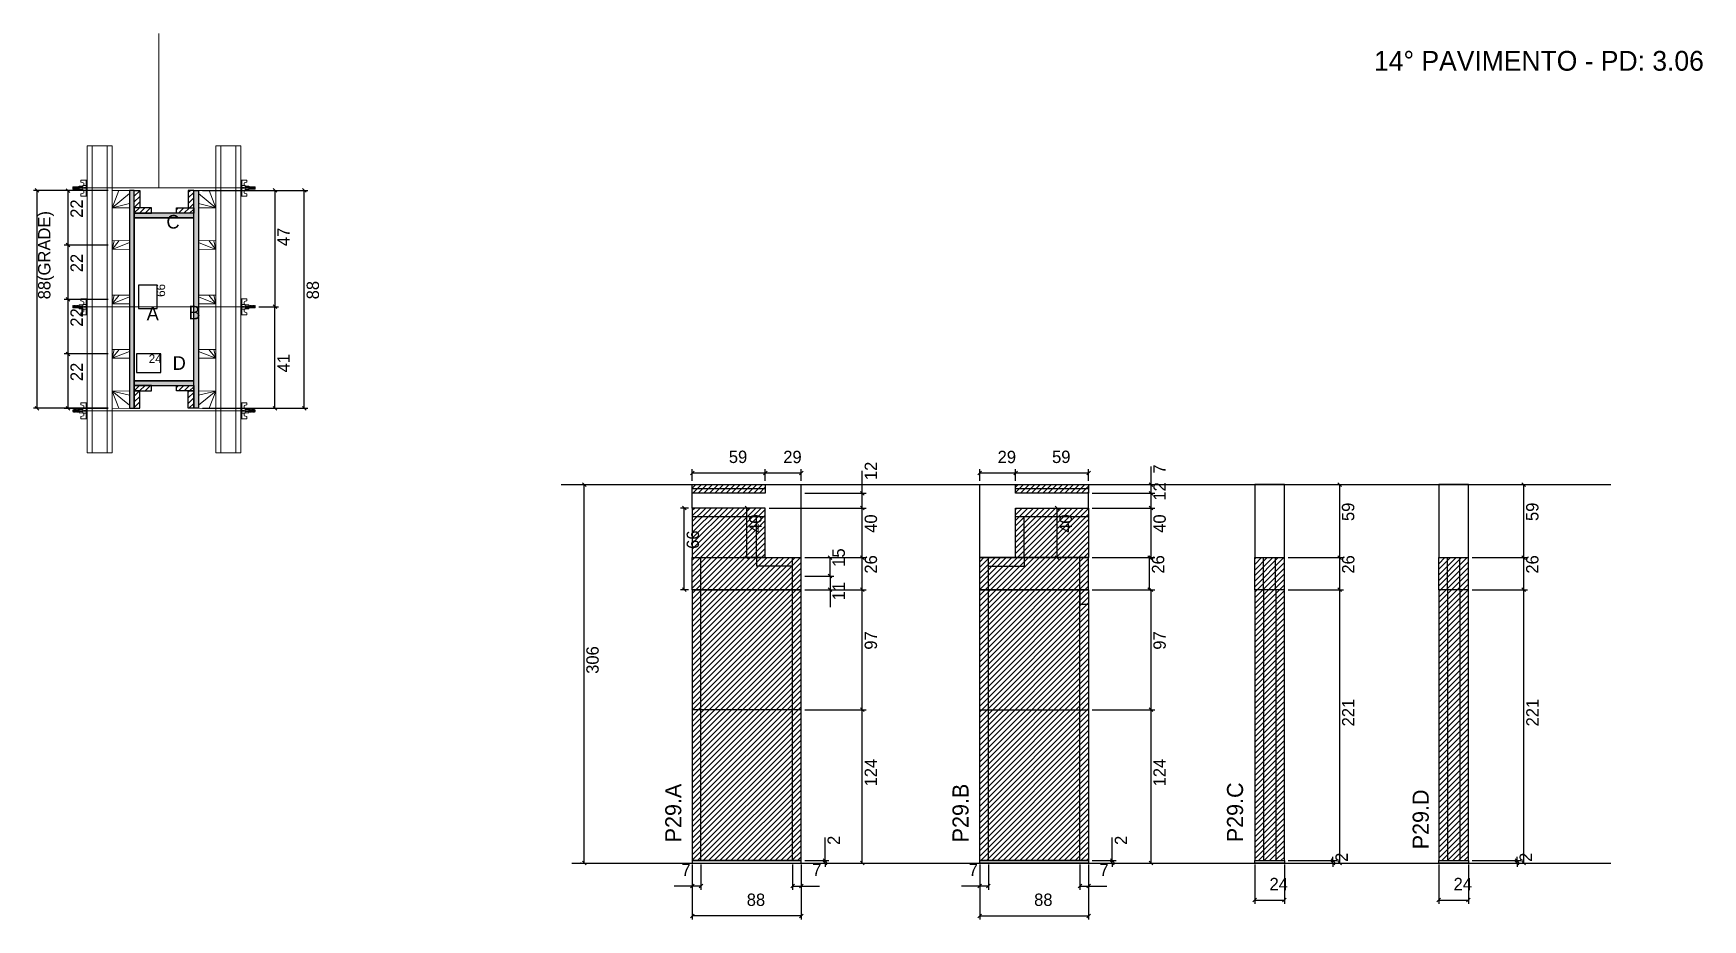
# Model space of a CAD drawing. Header units: metres. Extents: x 5769 to 7118, y 2796 to 3513.
import ezdxf

# ---------------------------------------------------------------- set-up
doc = ezdxf.new("R2010")
doc.units = ezdxf.units.M
for name, color, linetype in [('CHAPA', 7, 'Continuous'), ('COTA', 7, 'Continuous'), ('Hachura', 7, 'Continuous'), ('Madeira', 7, 'Continuous'), ('NIVEL 2° PAV.', 7, 'Continuous'), ('NOMENCLATURA', 7, 'Continuous'), ('Nível', 7, 'Continuous'), ('Painéis', 7, 'Continuous'), ('Perfil Metálico', 7, 'Continuous'), ('SARR_2.2x7', 7, 'Continuous'), ('SARRAFO', 7, 'Continuous'), ('Texto Seção', 7, 'Continuous'), ('TEXTO_GERAL', 7, 'Continuous')]:
    doc.layers.add(name, color=color, linetype=linetype)

msp = doc.modelspace()

# ---------------------------------------------------------------- hatches: boundary and pattern name
at = {"layer": 'COTA'}
h = msp.add_hatch(dxfattribs=at)
h.set_pattern_fill('AR-CONC')
h.paths.add_polyline_path([(6756.2, 3088.9), (6780.2, 3088.9), (6780.2, 3147.9), (6756.2, 3147.9), (6756.2, 3088.9)])
h = msp.add_hatch(dxfattribs=at)
h.set_pattern_fill('AR-CONC')
h.paths.add_polyline_path([(6905, 3088.9), (6929, 3088.9), (6929, 3147.9), (6905, 3147.9), (6905, 3088.9)])
at = {"layer": 'Hachura'}
h = msp.add_hatch(color=7, dxfattribs=at)
h.dxf.hatch_style = 1
h.paths.add_polyline_path([(5850.5, 3385.6), (5846.5, 3385.6), (5846.5, 3209.6), (5850.5, 3209.6), (5850.5, 3385.6)])
h = msp.add_hatch(dxfattribs=at)
h.set_pattern_fill('ANSI31')
h.paths.add_polyline_path([(5850.5, 3371.6), (5854.9, 3371.6), (5854.9, 3385.6), (5850.5, 3385.6), (5850.5, 3371.6)])
h = msp.add_hatch(dxfattribs=at)
h.set_pattern_fill('ANSI31')
h.paths.add_polyline_path([(5898.5, 3371.6), (5894.1, 3371.6), (5894.1, 3385.6), (5898.5, 3385.6), (5898.5, 3371.6)])
h = msp.add_hatch(color=7, dxfattribs=at)
h.dxf.hatch_style = 1
h.paths.add_polyline_path([(5898.5, 3385.6), (5902.5, 3385.6), (5902.5, 3209.6), (5898.5, 3209.6), (5898.5, 3385.6)])
h = msp.add_hatch(dxfattribs=at)
h.set_pattern_fill('ANSI31')
h.paths.add_polyline_path([(5850.5, 3367.2), (5850.5, 3371.6), (5864.5, 3371.6), (5864.5, 3367.2), (5850.5, 3367.2)])
h = msp.add_hatch(color=7, dxfattribs=at)
h.dxf.hatch_style = 1
h.paths.add_polyline_path([(5898.5, 3363.6), (5898.5, 3367.2), (5850.5, 3367.2), (5850.5, 3363.6), (5898.5, 3363.6)])
h = msp.add_hatch(color=7, dxfattribs=at)
h.dxf.hatch_style = 1
h.paths.add_polyline_path([(5898.5, 3363.6), (5898.5, 3367.2), (5850.5, 3367.2), (5850.5, 3363.6), (5898.5, 3363.6)])
h = msp.add_hatch(dxfattribs=at)
h.set_pattern_fill('ANSI31')
h.paths.add_polyline_path([(5898.5, 3367.2), (5898.5, 3371.6), (5884.5, 3371.6), (5884.5, 3367.2), (5898.5, 3367.2)])
h = msp.add_hatch(color=7, dxfattribs=at)
h.dxf.hatch_style = 1
h.paths.add_polyline_path([(5898.5, 3228), (5898.5, 3231.6), (5850.5, 3231.6), (5850.5, 3228), (5898.5, 3228)])
h = msp.add_hatch(color=7, dxfattribs=at)
h.dxf.hatch_style = 1
h.paths.add_polyline_path([(5898.5, 3228), (5898.5, 3231.6), (5850.5, 3231.6), (5850.5, 3228), (5898.5, 3228)])
h = msp.add_hatch(dxfattribs=at)
h.set_pattern_fill('ANSI31')
h.paths.add_polyline_path([(5850.5, 3223.6), (5850.5, 3228), (5864.5, 3228), (5864.5, 3223.6), (5850.5, 3223.6)])
h = msp.add_hatch(dxfattribs=at)
h.set_pattern_fill('ANSI31')
h.paths.add_polyline_path([(5898.5, 3223.6), (5898.5, 3228), (5884.5, 3228), (5884.5, 3223.6), (5898.5, 3223.6)])
h = msp.add_hatch(dxfattribs=at)
h.set_pattern_fill('ANSI31')
h.paths.add_polyline_path([(5850.5, 3223.6), (5854.9, 3223.6), (5854.9, 3209.6), (5850.5, 3209.6), (5850.5, 3223.6)])
h = msp.add_hatch(dxfattribs=at)
h.set_pattern_fill('ANSI31')
h.paths.add_polyline_path([(5898.5, 3223.6), (5894.1, 3223.6), (5894.1, 3209.6), (5898.5, 3209.6), (5898.5, 3223.6)])
h = msp.add_hatch(dxfattribs=at)
h.set_pattern_fill('ANSI31')
h.paths.add_polyline_path([(6360.6, 3140.9), (6360.6, 3147.9), (6301.6, 3147.9), (6301.6, 3140.9), (6360.6, 3140.9)])
h.paths.add_polyline_path([(6389.6, 3088.9), (6360.6, 3088.9), (6360.6, 3128.9), (6301.6, 3128.9), (6301.6, 2843.9), (6389.6, 2843.9), (6389.6, 3088.9)])
h = msp.add_hatch(dxfattribs=at)
h.set_pattern_fill('ANSI31')
h.paths.add_polyline_path([(6562.9, 3147.9), (6562.9, 3140.9), (6621.9, 3140.9), (6621.9, 3147.9), (6562.9, 3147.9)])
h.paths.add_polyline_path([(6562.9, 3088.9), (6533.9, 3088.9), (6533.9, 2843.9), (6621.9, 2843.9), (6621.9, 3128.9), (6562.9, 3128.9), (6562.9, 3088.9)])
h = msp.add_hatch(dxfattribs=at)
h.set_pattern_fill('ANSI31')
h.paths.add_polyline_path([(6780.2, 3088.9), (6756.2, 3088.9), (6756.2, 2843.9), (6780.2, 2843.9), (6780.2, 3088.9)])
h = msp.add_hatch(dxfattribs=at)
h.set_pattern_fill('ANSI31')
h.paths.add_polyline_path([(6929, 3088.9), (6905, 3088.9), (6905, 2843.9), (6929, 2843.9), (6929, 3088.9)])

# ---------------------------------------------------------------- linework, layer by layer
at = {"layer": 'CHAPA', "color": 1, "lineweight": 25}
for points in [[(5850.5, 3385.6), (5846.5, 3385.6), (5846.5, 3209.6), (5850.5, 3209.6)], [(5850.5, 3385.6), (5846.5, 3385.6), (5846.5, 3209.6), (5850.5, 3209.6)], [(5898.5, 3385.6), (5902.5, 3385.6), (5902.5, 3209.6), (5898.5, 3209.6)], [(5898.5, 3385.6), (5902.5, 3385.6), (5902.5, 3209.6), (5898.5, 3209.6)], [(5898.5, 3363.6), (5898.5, 3367.2), (5850.5, 3367.2), (5850.5, 3363.6)], [(5898.5, 3363.6), (5898.5, 3367.2), (5850.5, 3367.2), (5850.5, 3363.6)], [(5898.5, 3228), (5898.5, 3231.6), (5850.5, 3231.6), (5850.5, 3228)], [(5898.5, 3228), (5898.5, 3231.6), (5850.5, 3231.6), (5850.5, 3228)]]:
    msp.add_lwpolyline(points, close=True, dxfattribs=at)
at = {"layer": 'COTA', "color": 0, "lineweight": 25}
for p, q in [((5773.4, 3384.1), (5770.4, 3387.1)), ((5798.4, 3384), (5795.4, 3387)), ((5965.7, 3384.1), (5962.7, 3387.1)), ((5989.4, 3384.1), (5986.4, 3387.1)), ((5795.4, 3343), (5798.4, 3340)), ((5798.4, 3340), (5795.4, 3343)), ((5795.4, 3299), (5798.4, 3296)), ((5798.4, 3296), (5795.4, 3299)), ((5965.7, 3290.1), (5962.7, 3293.1)), ((5962.7, 3293.1), (5965.7, 3290.1)), ((5795.4, 3255), (5798.4, 3252)), ((5798.4, 3252), (5795.4, 3255)), ((5770.4, 3211.1), (5773.4, 3208.1)), ((5795.4, 3211), (5798.4, 3208)), ((5962.7, 3211.1), (5965.7, 3208.1)), ((5986.4, 3211.1), (5989.4, 3208.1)), ((6303.1, 3158.7), (6300.1, 3155.7)), ((6359.1, 3155.7), (6362.1, 3158.7)), ((6362.1, 3158.7), (6359.1, 3155.7)), ((6388.1, 3155.7), (6391.1, 3158.7)), ((6535.4, 3158.7), (6532.4, 3155.7)), ((6561.4, 3155.7), (6564.4, 3158.7)), ((6564.4, 3158.7), (6561.4, 3155.7)), ((6620.4, 3155.7), (6623.4, 3158.7)), ((6673.9, 3146.4), (6670.9, 3149.4)), ((6826.4, 3146.4), (6823.4, 3149.4)), ((6975.2, 3146.4), (6972.2, 3149.4)), ((6440.5, 3139.3), (6437.5, 3142.3)), ((6673.9, 3139.4), (6670.9, 3142.4)), ((6670.9, 3142.4), (6673.9, 3139.4)), ((6296.6, 3127.4), (6293.6, 3130.4)), ((6347.2, 3127.4), (6344.2, 3130.4)), ((6440.5, 3127.4), (6437.5, 3130.4)), ((6437.5, 3130.4), (6440.5, 3127.4)), ((6598, 3127.4), (6595, 3130.4)), ((6673.9, 3127.4), (6670.9, 3130.4)), ((6670.9, 3130.4), (6673.9, 3127.4)), ((6344.2, 3090.4), (6347.2, 3087.4)), ((6437.5, 3090.4), (6440.5, 3087.4)), ((6595, 3090.4), (6598, 3087.4)), ((6670.9, 3090.4), (6673.9, 3087.4)), ((6823.4, 3090.4), (6826.4, 3087.4)), ((6972.2, 3090.4), (6975.2, 3087.4)), ((6293.6, 3064.4), (6296.6, 3061.4)), ((6440.5, 3061.4), (6437.5, 3064.4)), ((6673.9, 3061.4), (6670.9, 3064.4)), ((6826.4, 3061.4), (6823.4, 3064.4)), ((6975.2, 3061.4), (6972.2, 3064.4)), ((6437.5, 2967.4), (6440.5, 2964.4)), ((6440.5, 2964.4), (6437.5, 2967.4)), ((6670.9, 2967.4), (6673.9, 2964.4)), ((6673.9, 2964.4), (6670.9, 2967.4)), ((6407.4, 2845.4), (6410.4, 2842.4)), ((6410.4, 2840.4), (6407.4, 2843.4)), ((6437.5, 2843.4), (6440.5, 2840.4)), ((6639.6, 2845.4), (6642.6, 2842.4)), ((6642.6, 2840.4), (6639.6, 2843.4)), ((6670.9, 2843.4), (6673.9, 2840.4)), ((6818, 2845.4), (6821, 2842.4)), ((6821, 2840.4), (6818, 2843.4)), ((6823.4, 2843.4), (6826.4, 2840.4)), ((6966.8, 2845.4), (6969.8, 2842.4)), ((6969.8, 2840.4), (6966.8, 2843.4)), ((6972.2, 2843.4), (6975.2, 2840.4)), ((6303.1, 2824.8), (6300.1, 2821.8)), ((6307.1, 2821.8), (6310.1, 2824.8)), ((6384.1, 2824.8), (6381.1, 2821.8)), ((6388.1, 2821.8), (6391.1, 2824.8)), ((6535.4, 2824.8), (6532.4, 2821.8)), ((6539.4, 2821.8), (6542.4, 2824.8)), ((6616.4, 2824.8), (6613.4, 2821.8)), ((6620.4, 2821.8), (6623.4, 2824.8)), ((6757.7, 2813.5), (6754.7, 2810.5)), ((6778.7, 2810.5), (6781.7, 2813.5)), ((6906.5, 2813.5), (6903.5, 2810.5)), ((6927.5, 2810.5), (6930.5, 2813.5)), ((6303.1, 2800.7), (6300.1, 2797.7)), ((6388.1, 2797.7), (6391.1, 2800.7)), ((6535.4, 2800.7), (6532.4, 2797.7)), ((6620.4, 2797.7), (6623.4, 2800.7))]:
    msp.add_line(p, q, dxfattribs=at)
at = {"layer": 'COTA', "color": 241, "lineweight": 25}
for p, q in [((5829.5, 3385.6), (5768.9, 3385.6)), ((5771.9, 3209.6), (5771.9, 3385.6)), ((5829.5, 3385.5), (5793.9, 3385.5)), ((5796.9, 3385.5), (5796.9, 3341.5)), ((5905.5, 3385.6), (5990.9, 3385.6)), ((5939.5, 3385.6), (5967.2, 3385.6)), ((5964.2, 3385.6), (5964.2, 3291.6)), ((5987.9, 3209.6), (5987.9, 3385.6)), ((5829.5, 3341.5), (5793.9, 3341.5)), ((5829.5, 3341.5), (5793.9, 3341.5)), ((5796.9, 3341.5), (5796.9, 3297.5)), ((5829.5, 3297.5), (5793.9, 3297.5)), ((5829.5, 3297.5), (5793.9, 3297.5)), ((5796.9, 3297.5), (5796.9, 3253.5)), ((5951.3, 3291.6), (5967.2, 3291.6)), ((5951.3, 3291.6), (5967.2, 3291.6)), ((5964.2, 3209.6), (5964.2, 3291.6)), ((5829.5, 3253.5), (5793.9, 3253.5)), ((5829.5, 3253.5), (5793.9, 3253.5)), ((5796.9, 3253.5), (5796.9, 3209.5)), ((5829.5, 3209.6), (5768.9, 3209.6)), ((5829.5, 3209.5), (5793.9, 3209.5)), ((5905.5, 3209.6), (5990.9, 3209.6)), ((5939.5, 3209.6), (5967.2, 3209.6)), ((6360.6, 3147.9), (6389.6, 3147.9)), ((6389.6, 3088.9), (6389.6, 3147.9)), ((6533.9, 3088.9), (6533.9, 3147.9)), ((6533.9, 3147.9), (6562.9, 3147.9)), ((6301.6, 3128.9), (6301.6, 3140.9)), ((6621.9, 3128.9), (6621.9, 3140.9))]:
    msp.add_line(p, q, dxfattribs=at)
at = {"layer": 'COTA', "color": 180, "lineweight": 25}
for p, q in [((5868.9, 3309.1), (5853.9, 3309.1)), ((5853.9, 3309.1), (5853.9, 3290.1)), ((5868.9, 3290.1), (5868.9, 3309.1)), ((5853.9, 3290.1), (5868.9, 3290.1)), ((5872, 3253.6), (5852.4, 3253.6)), ((5852.4, 3253.6), (5852.4, 3238.6)), ((5872, 3238.6), (5872, 3253.6)), ((5852.4, 3238.6), (5872, 3238.6))]:
    msp.add_line(p, q, dxfattribs=at)
at = {"layer": 'COTA', "color": 4, "lineweight": 25}
for p, q in [((6301.6, 3150.9), (6301.6, 3160.2)), ((6360.6, 3150.9), (6360.6, 3160.2)), ((6360.6, 3150.9), (6360.6, 3160.2)), ((6389.6, 3150.9), (6389.6, 3160.2)), ((6439, 3140.8), (6439, 3159.1)), ((6533.9, 3150.9), (6533.9, 3160.2)), ((6562.9, 3150.9), (6562.9, 3160.2)), ((6562.9, 3150.9), (6562.9, 3160.2)), ((6621.9, 3150.9), (6621.9, 3160.2)), ((6672.4, 3147.9), (6672.4, 3162.6)), ((6360.6, 3157.2), (6301.6, 3157.2)), ((6389.6, 3157.2), (6360.6, 3157.2)), ((6562.9, 3157.2), (6533.9, 3157.2)), ((6621.9, 3157.2), (6562.9, 3157.2)), ((6624.9, 3147.9), (6675.4, 3147.9)), ((6672.4, 3140.9), (6672.4, 3147.9)), ((6783.2, 3147.9), (6827.9, 3147.9)), ((6824.9, 3088.9), (6824.9, 3147.9)), ((6932, 3147.9), (6976.7, 3147.9)), ((6973.7, 3088.9), (6973.7, 3147.9)), ((6392.6, 3140.8), (6442, 3140.8)), ((6439, 3128.9), (6439, 3140.8)), ((6624.9, 3140.9), (6675.4, 3140.9)), ((6624.9, 3140.9), (6675.4, 3140.9)), ((6672.4, 3128.9), (6672.4, 3140.9)), ((6298.6, 3128.9), (6292.1, 3128.9)), ((6295.1, 3062.9), (6295.1, 3128.9)), ((6357.6, 3128.9), (6342.7, 3128.9)), ((6345.7, 3088.9), (6345.7, 3128.9)), ((6363.6, 3128.9), (6442, 3128.9)), ((6363.6, 3128.9), (6442, 3128.9)), ((6439, 3088.9), (6439, 3128.9)), ((6565.9, 3128.9), (6599.5, 3128.9)), ((6596.5, 3088.9), (6596.5, 3128.9)), ((6624.9, 3128.9), (6675.4, 3128.9)), ((6624.9, 3128.9), (6675.4, 3128.9)), ((6672.4, 3088.9), (6672.4, 3128.9)), ((6357.6, 3088.9), (6342.7, 3088.9)), ((6392.6, 3088.9), (6442, 3088.9)), ((6565.9, 3088.9), (6599.5, 3088.9)), ((6624.9, 3088.9), (6675.4, 3088.9)), ((6783.2, 3088.9), (6827.9, 3088.9)), ((6932, 3088.9), (6976.7, 3088.9)), ((6298.6, 3062.9), (6292.1, 3062.9)), ((6392.6, 3062.9), (6442, 3062.9)), ((6439, 2965.9), (6439, 3062.9)), ((6624.9, 3062.9), (6675.4, 3062.9)), ((6672.4, 2965.9), (6672.4, 3062.9)), ((6783.2, 3062.9), (6827.9, 3062.9)), ((6824.9, 2841.9), (6824.9, 3062.9)), ((6932, 3062.9), (6976.7, 3062.9)), ((6973.7, 2841.9), (6973.7, 3062.9)), ((6392.6, 2965.9), (6442, 2965.9)), ((6392.6, 2965.9), (6442, 2965.9)), ((6439, 2841.9), (6439, 2965.9)), ((6624.9, 2965.9), (6675.4, 2965.9)), ((6624.9, 2965.9), (6675.4, 2965.9)), ((6672.4, 2841.9), (6672.4, 2965.9)), ((6408.9, 2843.9), (6408.9, 2862.7)), ((6641.1, 2843.9), (6641.1, 2862.7)), ((6301.6, 2840.9), (6301.6, 2796.2)), ((6301.6, 2838.9), (6301.6, 2820.3)), ((6308.6, 2840.9), (6308.6, 2820.3)), ((6382.6, 2840.9), (6382.6, 2820.3)), ((6389.6, 2840.9), (6389.6, 2796.2)), ((6389.6, 2838.9), (6389.6, 2820.3)), ((6392.6, 2843.9), (6411.9, 2843.9)), ((6392.6, 2841.9), (6411.9, 2841.9)), ((6392.6, 2841.9), (6442, 2841.9)), ((6408.9, 2841.9), (6408.9, 2843.9)), ((6408.9, 2841.9), (6408.9, 2838.9)), ((6533.9, 2840.9), (6533.9, 2796.2)), ((6533.9, 2838.9), (6533.9, 2820.3)), ((6540.9, 2840.9), (6540.9, 2820.3)), ((6614.9, 2840.9), (6614.9, 2820.3)), ((6621.9, 2840.9), (6621.9, 2796.2)), ((6621.9, 2838.9), (6621.9, 2820.3)), ((6624.9, 2843.9), (6644.1, 2843.9)), ((6624.9, 2841.9), (6644.1, 2841.9)), ((6624.9, 2841.9), (6675.4, 2841.9)), ((6641.1, 2841.9), (6641.1, 2843.9)), ((6641.1, 2841.9), (6641.1, 2838.9)), ((6756.2, 2840.9), (6756.2, 2809)), ((6780.2, 2840.9), (6780.2, 2809)), ((6783.2, 2843.9), (6822.5, 2843.9)), ((6783.2, 2841.9), (6822.5, 2841.9)), ((6783.2, 2841.9), (6827.9, 2841.9)), ((6819.5, 2843.9), (6819.5, 2846.9)), ((6819.5, 2841.9), (6819.5, 2843.9)), ((6819.5, 2841.9), (6819.5, 2838.9)), ((6905, 2840.9), (6905, 2809)), ((6929, 2840.9), (6929, 2809)), ((6932, 2843.9), (6971.3, 2843.9)), ((6932, 2841.9), (6971.3, 2841.9)), ((6932, 2841.9), (6976.7, 2841.9)), ((6968.3, 2843.9), (6968.3, 2846.9)), ((6968.3, 2841.9), (6968.3, 2843.9)), ((6968.3, 2841.9), (6968.3, 2838.9)), ((6301.6, 2823.3), (6286.9, 2823.3)), ((6308.6, 2823.3), (6301.6, 2823.3)), ((6382.6, 2823.3), (6389.6, 2823.3)), ((6389.6, 2823.3), (6404.4, 2823.3)), ((6533.9, 2823.3), (6519.1, 2823.3)), ((6540.9, 2823.3), (6533.9, 2823.3)), ((6614.9, 2823.3), (6621.9, 2823.3)), ((6621.9, 2823.3), (6636.6, 2823.3)), ((6756.2, 2812), (6780.2, 2812)), ((6905, 2812), (6929, 2812)), ((6389.6, 2799.2), (6301.6, 2799.2)), ((6533.9, 2799.2), (6621.9, 2799.2))]:
    msp.add_line(p, q, dxfattribs=at)
at = {"layer": 'COTA', "color": 241, "lineweight": 25}
for points in [[(6780.2, 3088.9), (6780.2, 3147.9), (6756.2, 3147.9), (6756.2, 3088.9)], [(6929, 3088.9), (6929, 3147.9), (6905, 3147.9), (6905, 3088.9)]]:
    msp.add_lwpolyline(points, dxfattribs=at)
at = {"layer": 'Hachura', "color": 0, "lineweight": 9}
for p, q in [((5801, 3388.6), (5800.7, 3388.3)), ((5800.7, 3388.3), (5800.7, 3387)), ((5801, 3386.7), (5800.7, 3387)), ((5801.3, 3388.6), (5801, 3388.6)), ((5801, 3386.7), (5801, 3388.6)), ((5801.7, 3386.7), (5801, 3388)), ((5801.6, 3386.6), (5801, 3387.7)), ((5801, 3387.2), (5801.3, 3386.5)), ((5801, 3386.9), (5801.1, 3386.7)), ((5801.3, 3388.6), (5802.3, 3386.7)), ((5801.3, 3388.6), (5802.3, 3386.7)), ((5801.4, 3388.7), (5802.5, 3386.5)), ((5802.7, 3386.6), (5801.7, 3388.7)), ((5802.5, 3388.6), (5801.8, 3388.6)), ((5802.8, 3386.7), (5801.8, 3388.6)), ((5802.5, 3388.6), (5803.5, 3386.7)), ((5802.6, 3388.7), (5803.7, 3386.5)), ((5803.9, 3386.6), (5802.8, 3388.7)), ((5803.7, 3388.6), (5803, 3388.6)), ((5804, 3386.7), (5803, 3388.6)), ((5803.2, 3388.6), (5803, 3388.6)), ((5803.7, 3388.7), (5804.8, 3386.5)), ((5803.7, 3388.6), (5804.6, 3386.7)), ((5805.1, 3386.6), (5804, 3388.7)), ((5804.8, 3388.6), (5804.2, 3388.6)), ((5805.1, 3386.7), (5804.2, 3388.6)), ((5804.8, 3388.6), (5805.8, 3386.7)), ((5805.8, 3387.4), (5805.1, 3388.7)), ((5805.8, 3387.7), (5805.3, 3388.6)), ((5805.8, 3388.6), (5805.3, 3388.6)), ((5805.8, 3385.9), (5805.8, 3389.2)), ((5805.8, 3385.9), (5805.8, 3389.2)), ((5805.8, 3389.2), (5809, 3389.2)), ((5805.8, 3388.2), (5809, 3388.2)), ((5807.3, 3394), (5807.3, 3392.3)), ((5807.3, 3392.3), (5809.5, 3391.8)), ((5812.5, 3394), (5807.4, 3394)), ((5809, 3389.5), (5809, 3385.6)), ((5811.6, 3389.5), (5809, 3389.5)), ((5811.6, 3387.9), (5809.6, 3387.9)), ((5809.6, 3387.4), (5811.6, 3387.4)), ((5809.8, 3391.4), (5809.8, 3389.5)), ((5811.6, 3394), (5811.6, 3381.1)), ((5811.6, 3394), (5811.6, 3388.9)), ((5811.6, 3393.9), (5812.5, 3393.9)), ((5811.6, 3393.7), (5812.5, 3393.7)), ((5811.6, 3393.3), (5812.5, 3393.3)), ((5811.6, 3392.9), (5812.5, 3392.9)), ((5811.6, 3392), (5812.5, 3392)), ((5811.6, 3390.6), (5812.5, 3390.6)), ((5811.6, 3387.6), (5811.6, 3389.5)), ((5811.6, 3388.9), (5811.6, 3388.2)), ((5811.6, 3387.6), (5812.5, 3387.6)), ((5811.9, 3388.5), (5811.7, 3388.5)), ((5812.3, 3388.5), (5811.9, 3388.5)), ((5812.5, 3381.1), (5812.5, 3394)), ((5812.5, 3382.1), (5812.5, 3389.9)), ((5936.5, 3381.1), (5936.5, 3394)), ((5936.5, 3394), (5941.6, 3394)), ((5937.4, 3393.9), (5936.5, 3393.9)), ((5937.4, 3393.7), (5936.5, 3393.7)), ((5937.4, 3393.3), (5936.5, 3393.3)), ((5937.4, 3392.9), (5936.5, 3392.9)), ((5937.4, 3392), (5936.5, 3392)), ((5937.4, 3390.6), (5936.5, 3390.6)), ((5936.5, 3382.1), (5936.5, 3389.9)), ((5937.4, 3387.6), (5936.5, 3387.6)), ((5936.6, 3388.5), (5937.1, 3388.5)), ((5937.1, 3388.5), (5937.3, 3388.5)), ((5937.4, 3394), (5937.4, 3381.1)), ((5937.4, 3394), (5937.4, 3388.9)), ((5937.4, 3387.6), (5937.4, 3389.5)), ((5937.4, 3389.5), (5940, 3389.5)), ((5937.4, 3388.9), (5937.4, 3388.2)), ((5937.4, 3387.9), (5939.4, 3387.9)), ((5939.4, 3387.4), (5937.4, 3387.4)), ((5939.2, 3391.4), (5939.2, 3389.5)), ((5941.6, 3392.3), (5939.4, 3391.8)), ((5940, 3389.5), (5940, 3385.6)), ((5943.2, 3389.2), (5940, 3389.2)), ((5943.2, 3388.2), (5940, 3388.2)), ((5941.6, 3394), (5941.6, 3392.3)), ((5943.1, 3385.9), (5943.1, 3389.2)), ((5943.2, 3385.9), (5943.2, 3389.2)), ((5943.2, 3387.4), (5943.8, 3388.7)), ((5944.2, 3388.6), (5943.2, 3386.7)), ((5943.2, 3387.7), (5943.6, 3388.6)), ((5943.2, 3388.6), (5943.6, 3388.6)), ((5943.8, 3386.7), (5944.8, 3388.6)), ((5943.9, 3386.6), (5945, 3388.7)), ((5945.2, 3388.7), (5944.1, 3386.5)), ((5944.2, 3388.6), (5944.8, 3388.6)), ((5945.3, 3388.6), (5944.4, 3386.7)), ((5945, 3386.7), (5946, 3388.6)), ((5945.1, 3386.6), (5946.1, 3388.7)), ((5946.4, 3388.7), (5945.3, 3386.5)), ((5945.3, 3388.6), (5946, 3388.6)), ((5946.5, 3388.6), (5945.5, 3386.7)), ((5945.8, 3388.6), (5946, 3388.6)), ((5946.2, 3386.6), (5947.3, 3388.7)), ((5946.2, 3386.7), (5947.1, 3388.6)), ((5947.6, 3388.7), (5946.5, 3386.5)), ((5946.5, 3388.6), (5947.1, 3388.6)), ((5947.6, 3388.6), (5946.7, 3386.7)), ((5947.6, 3388.6), (5946.7, 3386.7)), ((5947.3, 3386.7), (5948, 3388)), ((5947.4, 3386.6), (5948, 3387.7)), ((5947.6, 3388.6), (5948, 3388.6)), ((5948, 3387.2), (5947.6, 3386.5)), ((5948, 3386.9), (5947.8, 3386.7)), ((5948, 3388.6), (5948.3, 3388.3)), ((5948, 3386.7), (5948, 3388.6)), ((5948, 3386.7), (5948.3, 3387)), ((5948.3, 3388.3), (5948.3, 3387)), ((5801.7, 3386.7), (5802.3, 3386.7)), ((5803.5, 3386.7), (5802.8, 3386.7)), ((5804.2, 3386.7), (5804, 3386.7)), ((5804.2, 3386.7), (5804.6, 3386.7)), ((5805.1, 3386.7), (5805.8, 3386.7)), ((5805.8, 3386.7), (5809, 3386.7)), ((5809, 3385.9), (5805.8, 3385.9)), ((5807.3, 3382.8), (5809.5, 3383.4)), ((5807.3, 3381.1), (5807.3, 3382.8)), ((5811.6, 3381.1), (5807.3, 3381.1)), ((5809, 3385.6), (5809, 3385.9)), ((5809, 3385.6), (5809, 3385.9)), ((5809, 3385.6), (5811.6, 3385.6)), ((5809.8, 3383.7), (5809.8, 3385.6)), ((5811.6, 3384.5), (5812.5, 3384.5)), ((5811.6, 3383.1), (5812.5, 3383.1)), ((5811.6, 3382.3), (5812.5, 3382.3)), ((5811.6, 3381.8), (5812.5, 3381.8)), ((5811.6, 3381.5), (5812.5, 3381.5)), ((5811.6, 3381.3), (5812.5, 3381.3)), ((5811.6, 3381.1), (5812.5, 3381.1)), ((5811.7, 3386.6), (5812.1, 3386.6)), ((5937.4, 3384.5), (5936.5, 3384.5)), ((5937.4, 3383.1), (5936.5, 3383.1)), ((5937.4, 3382.3), (5936.5, 3382.3)), ((5937.4, 3381.8), (5936.5, 3381.8)), ((5937.4, 3381.5), (5936.5, 3381.5)), ((5937.4, 3381.3), (5936.5, 3381.3)), ((5937.4, 3381.1), (5936.5, 3381.1)), ((5937.3, 3386.6), (5936.8, 3386.6)), ((5940, 3385.6), (5937.4, 3385.6)), ((5937.4, 3381.1), (5941.6, 3381.1)), ((5939.2, 3383.7), (5939.2, 3385.6)), ((5941.6, 3382.8), (5939.4, 3383.4)), ((5943.2, 3386.7), (5940, 3386.7)), ((5940, 3385.9), (5943.2, 3385.9)), ((5940, 3385.6), (5940, 3385.9)), ((5940, 3385.6), (5940, 3385.9)), ((5941.6, 3381.1), (5941.6, 3382.8)), ((5943.8, 3386.7), (5943.2, 3386.7)), ((5944.8, 3386.7), (5944.4, 3386.7)), ((5944.8, 3386.7), (5945, 3386.7)), ((5945.5, 3386.7), (5946.2, 3386.7)), ((5947.3, 3386.7), (5946.7, 3386.7)), ((5801, 3292.6), (5800.7, 3292.3)), ((5801.3, 3292.6), (5801, 3292.6)), ((5801, 3290.7), (5801, 3292.6)), ((5801.3, 3292.6), (5802.3, 3290.7)), ((5801.3, 3292.6), (5802.3, 3290.7)), ((5801.4, 3292.7), (5802.5, 3290.5)), ((5802.7, 3290.6), (5801.7, 3292.7)), ((5802.5, 3292.6), (5801.8, 3292.6)), ((5802.8, 3290.7), (5801.8, 3292.6)), ((5802.5, 3292.6), (5803.5, 3290.7)), ((5802.6, 3292.7), (5803.7, 3290.5)), ((5803.9, 3290.6), (5802.8, 3292.7)), ((5803.7, 3292.6), (5803, 3292.6)), ((5804, 3290.7), (5803, 3292.6)), ((5803.2, 3292.6), (5803, 3292.6)), ((5803.7, 3292.7), (5804.8, 3290.5)), ((5803.7, 3292.6), (5804.6, 3290.7)), ((5805.1, 3290.6), (5804, 3292.7)), ((5804.8, 3292.6), (5804.2, 3292.6)), ((5805.1, 3290.7), (5804.2, 3292.6)), ((5804.8, 3292.6), (5805.8, 3290.7)), ((5805.8, 3291.4), (5805.1, 3292.7)), ((5805.8, 3291.7), (5805.3, 3292.6)), ((5805.8, 3292.6), (5805.3, 3292.6)), ((5805.8, 3289.9), (5805.8, 3293.2)), ((5805.8, 3289.9), (5805.8, 3293.2)), ((5805.8, 3293.2), (5809, 3293.2)), ((5807.3, 3298), (5807.3, 3296.3)), ((5807.3, 3296.3), (5809.5, 3295.8)), ((5812.5, 3298), (5807.4, 3298)), ((5809, 3293.5), (5809, 3289.6)), ((5811.6, 3293.5), (5809, 3293.5)), ((5809.8, 3295.4), (5809.8, 3293.5)), ((5811.6, 3298), (5811.6, 3285.1)), ((5811.6, 3298), (5811.6, 3292.9)), ((5811.6, 3297.9), (5812.5, 3297.9)), ((5811.6, 3297.7), (5812.5, 3297.7)), ((5811.6, 3297.3), (5812.5, 3297.3)), ((5811.6, 3296.9), (5812.5, 3296.9)), ((5811.6, 3296), (5812.5, 3296)), ((5811.6, 3294.6), (5812.5, 3294.6)), ((5811.6, 3291.6), (5811.6, 3293.5)), ((5811.6, 3292.9), (5811.6, 3292.2)), ((5811.9, 3292.5), (5811.7, 3292.5)), ((5812.3, 3292.5), (5811.9, 3292.5)), ((5812.5, 3285.1), (5812.5, 3298)), ((5812.5, 3286.1), (5812.5, 3293.9)), ((5936.5, 3285.1), (5936.5, 3298)), ((5936.5, 3298), (5941.6, 3298)), ((5937.4, 3297.9), (5936.5, 3297.9)), ((5937.4, 3297.7), (5936.5, 3297.7)), ((5937.4, 3297.3), (5936.5, 3297.3)), ((5937.4, 3296.9), (5936.5, 3296.9)), ((5937.4, 3296), (5936.5, 3296)), ((5937.4, 3294.6), (5936.5, 3294.6)), ((5936.5, 3286.1), (5936.5, 3293.9)), ((5936.6, 3292.5), (5937.1, 3292.5)), ((5937.1, 3292.5), (5937.3, 3292.5)), ((5937.4, 3298), (5937.4, 3285.1)), ((5937.4, 3298), (5937.4, 3292.9)), ((5937.4, 3291.6), (5937.4, 3293.5)), ((5937.4, 3293.5), (5940, 3293.5)), ((5937.4, 3292.9), (5937.4, 3292.2)), ((5939.2, 3295.4), (5939.2, 3293.5)), ((5941.6, 3296.3), (5939.4, 3295.8)), ((5940, 3293.5), (5940, 3289.6)), ((5943.2, 3293.2), (5940, 3293.2)), ((5941.6, 3298), (5941.6, 3296.3)), ((5943.1, 3289.9), (5943.1, 3293.2)), ((5943.2, 3289.9), (5943.2, 3293.2)), ((5943.2, 3291.4), (5943.8, 3292.7)), ((5944.2, 3292.6), (5943.2, 3290.7)), ((5943.2, 3291.7), (5943.6, 3292.6)), ((5943.2, 3292.6), (5943.6, 3292.6)), ((5943.8, 3290.7), (5944.8, 3292.6)), ((5943.9, 3290.6), (5945, 3292.7)), ((5945.2, 3292.7), (5944.1, 3290.5)), ((5944.2, 3292.6), (5944.8, 3292.6)), ((5945.3, 3292.6), (5944.4, 3290.7)), ((5945, 3290.7), (5946, 3292.6)), ((5945.1, 3290.6), (5946.1, 3292.7)), ((5946.4, 3292.7), (5945.3, 3290.5)), ((5945.3, 3292.6), (5946, 3292.6)), ((5946.5, 3292.6), (5945.5, 3290.7)), ((5945.8, 3292.6), (5946, 3292.6)), ((5946.2, 3290.6), (5947.3, 3292.7)), ((5946.2, 3290.7), (5947.1, 3292.6)), ((5947.6, 3292.7), (5946.5, 3290.5)), ((5946.5, 3292.6), (5947.1, 3292.6)), ((5947.6, 3292.6), (5946.7, 3290.7)), ((5947.6, 3292.6), (5946.7, 3290.7)), ((5947.6, 3292.6), (5948, 3292.6)), ((5948, 3292.6), (5948.3, 3292.3)), ((5948, 3290.7), (5948, 3292.6)), ((5800.7, 3292.3), (5800.7, 3291)), ((5801, 3290.7), (5800.7, 3291)), ((5801.7, 3290.7), (5801, 3292)), ((5801.6, 3290.6), (5801, 3291.7)), ((5801, 3291.2), (5801.3, 3290.5)), ((5801, 3290.9), (5801.1, 3290.7)), ((5801.7, 3290.7), (5802.3, 3290.7)), ((5803.5, 3290.7), (5802.8, 3290.7)), ((5804.2, 3290.7), (5804, 3290.7)), ((5804.2, 3290.7), (5804.6, 3290.7)), ((5805.1, 3290.7), (5805.8, 3290.7)), ((5805.8, 3292.2), (5809, 3292.2)), ((5805.8, 3290.7), (5809, 3290.7)), ((5809, 3289.9), (5805.8, 3289.9)), ((5807.3, 3286.8), (5809.5, 3287.4)), ((5807.3, 3285.1), (5807.3, 3286.8)), ((5811.6, 3285.1), (5807.3, 3285.1)), ((5809, 3289.6), (5809, 3289.9)), ((5809, 3289.6), (5809, 3289.9)), ((5809, 3289.6), (5811.6, 3289.6)), ((5811.6, 3291.9), (5809.6, 3291.9)), ((5809.6, 3291.4), (5811.6, 3291.4)), ((5809.8, 3287.7), (5809.8, 3289.6)), ((5811.6, 3291.6), (5812.5, 3291.6)), ((5811.6, 3288.5), (5812.5, 3288.5)), ((5811.6, 3287.1), (5812.5, 3287.1)), ((5811.6, 3286.3), (5812.5, 3286.3)), ((5811.6, 3285.8), (5812.5, 3285.8)), ((5811.6, 3285.5), (5812.5, 3285.5)), ((5811.6, 3285.3), (5812.5, 3285.3)), ((5811.6, 3285.1), (5812.5, 3285.1)), ((5811.7, 3290.6), (5812.1, 3290.6)), ((5937.4, 3291.6), (5936.5, 3291.6)), ((5937.4, 3288.5), (5936.5, 3288.5)), ((5937.4, 3287.1), (5936.5, 3287.1)), ((5937.4, 3286.3), (5936.5, 3286.3)), ((5937.4, 3285.8), (5936.5, 3285.8)), ((5937.4, 3285.5), (5936.5, 3285.5)), ((5937.4, 3285.3), (5936.5, 3285.3)), ((5937.4, 3285.1), (5936.5, 3285.1)), ((5937.3, 3290.6), (5936.8, 3290.6)), ((5937.4, 3291.9), (5939.4, 3291.9)), ((5939.4, 3291.4), (5937.4, 3291.4)), ((5940, 3289.6), (5937.4, 3289.6)), ((5937.4, 3285.1), (5941.6, 3285.1)), ((5939.2, 3287.7), (5939.2, 3289.6)), ((5941.6, 3286.8), (5939.4, 3287.4)), ((5943.2, 3292.2), (5940, 3292.2)), ((5943.2, 3290.7), (5940, 3290.7)), ((5940, 3289.9), (5943.2, 3289.9)), ((5940, 3289.6), (5940, 3289.9)), ((5940, 3289.6), (5940, 3289.9)), ((5941.6, 3285.1), (5941.6, 3286.8)), ((5943.8, 3290.7), (5943.2, 3290.7)), ((5944.8, 3290.7), (5944.4, 3290.7)), ((5944.8, 3290.7), (5945, 3290.7)), ((5945.5, 3290.7), (5946.2, 3290.7)), ((5947.3, 3290.7), (5946.7, 3290.7)), ((5947.3, 3290.7), (5948, 3292)), ((5947.4, 3290.6), (5948, 3291.7)), ((5948, 3291.2), (5947.6, 3290.5)), ((5948, 3290.9), (5947.8, 3290.7)), ((5948, 3290.7), (5948.3, 3291)), ((5948.3, 3292.3), (5948.3, 3291)), ((5811.6, 3214), (5807.3, 3214)), ((5807.3, 3214), (5807.3, 3212.3)), ((5807.3, 3212.3), (5809.5, 3211.8)), ((5811.6, 3201.1), (5811.6, 3214)), ((5811.6, 3214), (5812.5, 3214)), ((5811.6, 3213.9), (5812.5, 3213.9)), ((5811.6, 3213.7), (5812.5, 3213.7)), ((5811.6, 3213.3), (5812.5, 3213.3)), ((5811.6, 3212.9), (5812.5, 3212.9)), ((5811.6, 3212), (5812.5, 3212)), ((5812.5, 3214), (5812.5, 3201.1)), ((5812.5, 3213.1), (5812.5, 3205.2)), ((5936.5, 3214), (5936.5, 3201.1)), ((5937.4, 3214), (5936.5, 3214)), ((5937.4, 3213.9), (5936.5, 3213.9)), ((5937.4, 3213.7), (5936.5, 3213.7)), ((5937.4, 3213.3), (5936.5, 3213.3)), ((5936.5, 3213.1), (5936.5, 3205.2)), ((5937.4, 3212.9), (5936.5, 3212.9)), ((5937.4, 3212), (5936.5, 3212)), ((5937.4, 3201.1), (5937.4, 3214)), ((5937.4, 3214), (5941.6, 3214)), ((5941.6, 3212.3), (5939.4, 3211.8)), ((5941.6, 3214), (5941.6, 3212.3)), ((5801, 3208.5), (5800.7, 3208.1)), ((5800.7, 3206.9), (5800.7, 3208.1)), ((5801, 3206.5), (5800.7, 3206.9)), ((5801, 3207.9), (5801.3, 3208.6)), ((5801.6, 3208.6), (5801, 3207.4)), ((5801, 3208.2), (5801.1, 3208.5)), ((5801.7, 3208.5), (5801, 3207.2)), ((5801, 3208.5), (5801, 3206.5)), ((5801.3, 3206.5), (5801, 3206.5)), ((5801.3, 3206.5), (5802.3, 3208.5)), ((5801.3, 3206.5), (5802.3, 3208.5)), ((5801.4, 3206.5), (5802.5, 3208.6)), ((5802.7, 3208.6), (5801.7, 3206.4)), ((5801.7, 3208.5), (5802.3, 3208.5)), ((5802.8, 3208.5), (5801.8, 3206.5)), ((5802.5, 3206.5), (5801.8, 3206.5)), ((5802.5, 3206.5), (5803.5, 3208.5)), ((5802.6, 3206.5), (5803.7, 3208.6)), ((5803.9, 3208.6), (5802.8, 3206.4)), ((5803.5, 3208.5), (5802.8, 3208.5)), ((5804, 3208.5), (5803, 3206.5)), ((5803.7, 3206.5), (5803, 3206.5)), ((5803.2, 3206.5), (5803, 3206.5)), ((5803.7, 3206.5), (5804.8, 3208.6)), ((5803.7, 3206.5), (5804.6, 3208.5)), ((5805.1, 3208.6), (5804, 3206.4)), ((5804.2, 3208.5), (5804, 3208.5)), ((5804.2, 3208.5), (5804.6, 3208.5)), ((5805.1, 3208.5), (5804.2, 3206.5)), ((5804.8, 3206.5), (5804.2, 3206.5)), ((5804.8, 3206.5), (5805.8, 3208.5)), ((5805.1, 3208.5), (5805.8, 3208.5)), ((5805.8, 3207.7), (5805.1, 3206.4)), ((5805.8, 3207.4), (5805.3, 3206.5)), ((5805.8, 3206.5), (5805.3, 3206.5)), ((5805.8, 3209.2), (5805.8, 3205.9)), ((5805.8, 3209.2), (5805.8, 3205.9)), ((5809, 3209.2), (5805.8, 3209.2)), ((5805.8, 3208.5), (5809, 3208.5)), ((5805.8, 3206.9), (5809, 3206.9)), ((5805.8, 3205.9), (5809, 3205.9)), ((5807.3, 3202.8), (5809.5, 3203.4)), ((5807.3, 3201.1), (5807.3, 3202.8)), ((5812.5, 3201.1), (5807.4, 3201.1)), ((5809, 3205.6), (5809, 3209.5)), ((5809, 3209.5), (5811.6, 3209.5)), ((5809, 3209.5), (5809, 3209.2)), ((5809, 3209.5), (5809, 3209.2)), ((5811.6, 3205.6), (5809, 3205.6)), ((5809.6, 3207.8), (5811.6, 3207.8)), ((5811.6, 3207.2), (5809.6, 3207.2)), ((5809.8, 3211.4), (5809.8, 3209.5)), ((5809.8, 3203.7), (5809.8, 3205.6)), ((5811.6, 3210.6), (5812.5, 3210.6)), ((5811.6, 3207.6), (5811.6, 3205.6)), ((5811.6, 3207.6), (5812.5, 3207.6)), ((5811.6, 3206.3), (5811.6, 3206.9)), ((5811.6, 3201.1), (5811.6, 3206.3)), ((5811.6, 3204.5), (5812.5, 3204.5)), ((5811.6, 3203.1), (5812.5, 3203.1)), ((5811.6, 3202.3), (5812.5, 3202.3)), ((5811.6, 3201.8), (5812.5, 3201.8)), ((5811.6, 3201.5), (5812.5, 3201.5)), ((5811.6, 3201.3), (5812.5, 3201.3)), ((5811.7, 3208.5), (5812.1, 3208.5)), ((5811.9, 3206.6), (5811.7, 3206.6)), ((5812.3, 3206.6), (5811.9, 3206.6)), ((5937.4, 3210.6), (5936.5, 3210.6)), ((5937.4, 3207.6), (5936.5, 3207.6)), ((5937.4, 3204.5), (5936.5, 3204.5)), ((5937.4, 3203.1), (5936.5, 3203.1)), ((5937.4, 3202.3), (5936.5, 3202.3)), ((5937.4, 3201.8), (5936.5, 3201.8)), ((5937.4, 3201.5), (5936.5, 3201.5)), ((5937.4, 3201.3), (5936.5, 3201.3)), ((5936.5, 3201.1), (5941.6, 3201.1)), ((5936.6, 3206.6), (5937.1, 3206.6)), ((5937.3, 3208.5), (5936.8, 3208.5)), ((5937.1, 3206.6), (5937.3, 3206.6)), ((5940, 3209.5), (5937.4, 3209.5)), ((5939.4, 3207.8), (5937.4, 3207.8)), ((5937.4, 3207.6), (5937.4, 3205.6)), ((5937.4, 3207.2), (5939.4, 3207.2)), ((5937.4, 3206.3), (5937.4, 3206.9)), ((5937.4, 3201.1), (5937.4, 3206.3)), ((5937.4, 3205.6), (5940, 3205.6)), ((5939.2, 3211.4), (5939.2, 3209.5)), ((5939.2, 3203.7), (5939.2, 3205.6)), ((5941.6, 3202.8), (5939.4, 3203.4)), ((5940, 3205.6), (5940, 3209.5)), ((5940, 3209.5), (5940, 3209.2)), ((5940, 3209.5), (5940, 3209.2)), ((5940, 3209.2), (5943.2, 3209.2)), ((5943.2, 3208.5), (5940, 3208.5)), ((5943.2, 3206.9), (5940, 3206.9)), ((5943.2, 3205.9), (5940, 3205.9)), ((5941.6, 3201.1), (5941.6, 3202.8)), ((5943.1, 3209.2), (5943.1, 3205.9)), ((5943.2, 3209.2), (5943.2, 3205.9)), ((5943.8, 3208.5), (5943.2, 3208.5)), ((5944.2, 3206.5), (5943.2, 3208.5)), ((5943.2, 3207.7), (5943.8, 3206.4)), ((5943.2, 3207.4), (5943.6, 3206.5)), ((5943.2, 3206.5), (5943.6, 3206.5)), ((5943.8, 3208.5), (5944.8, 3206.5)), ((5943.9, 3208.6), (5945, 3206.4)), ((5945.2, 3206.5), (5944.1, 3208.6)), ((5944.2, 3206.5), (5944.8, 3206.5)), ((5944.8, 3208.5), (5944.4, 3208.5)), ((5945.3, 3206.5), (5944.4, 3208.5)), ((5944.8, 3208.5), (5945, 3208.5)), ((5945, 3208.5), (5946, 3206.5)), ((5945.1, 3208.6), (5946.1, 3206.4)), ((5946.4, 3206.5), (5945.3, 3208.6)), ((5945.3, 3206.5), (5946, 3206.5)), ((5945.5, 3208.5), (5946.2, 3208.5)), ((5946.5, 3206.5), (5945.5, 3208.5)), ((5945.8, 3206.5), (5946, 3206.5)), ((5946.2, 3208.6), (5947.3, 3206.4)), ((5946.2, 3208.5), (5947.1, 3206.5)), ((5947.6, 3206.5), (5946.5, 3208.6)), ((5946.5, 3206.5), (5947.1, 3206.5)), ((5947.6, 3206.5), (5946.7, 3208.5)), ((5947.3, 3208.5), (5946.7, 3208.5)), ((5947.6, 3206.5), (5946.7, 3208.5)), ((5947.3, 3208.5), (5948, 3207.2)), ((5947.4, 3208.6), (5948, 3207.4)), ((5948, 3207.9), (5947.6, 3208.6)), ((5947.6, 3206.5), (5948, 3206.5)), ((5948, 3208.2), (5947.8, 3208.5)), ((5948, 3208.5), (5948.3, 3208.1)), ((5948, 3208.5), (5948, 3206.5)), ((5948, 3206.5), (5948.3, 3206.9)), ((5948.3, 3206.9), (5948.3, 3208.1))]:
    msp.add_line(p, q, dxfattribs=at)
at = {"layer": 'Hachura', "color": 251, "lineweight": 9}
for p, q in [((5947.3, 3387.6), (5805.5, 3387.6)), ((5947.3, 3291.6), (5805.5, 3291.6)), ((5947.3, 3207.6), (5805.5, 3207.6))]:
    msp.add_line(p, q, dxfattribs=at)
at = {"layer": 'Madeira', "color": 126, "lineweight": 18}
for p, q in [((5832.5, 3371.5), (5837.9, 3385.5)), ((5832.5, 3371.5), (5846.5, 3383.1)), ((5832.5, 3371.5), (5846.5, 3375)), ((5916.5, 3371.5), (5902.5, 3383.1)), ((5916.5, 3371.5), (5902.5, 3375)), ((5916.5, 3371.5), (5911.1, 3385.5)), ((5832.5, 3338), (5838.2, 3345.1)), ((5832.5, 3338), (5834.2, 3345)), ((5832.5, 3338), (5846.5, 3343.5)), ((5916.5, 3338), (5902.5, 3343.5)), ((5916.5, 3338), (5910.7, 3345.1)), ((5916.5, 3338), (5914.8, 3345)), ((5832.5, 3294), (5838.2, 3301.1)), ((5832.5, 3294), (5834.2, 3301.1)), ((5832.5, 3294), (5846.5, 3299.5)), ((5916.5, 3294), (5902.5, 3299.5)), ((5916.5, 3294), (5910.7, 3301.1)), ((5916.5, 3294), (5914.8, 3301.1)), ((5832.5, 3250), (5838.2, 3257.1)), ((5832.5, 3250), (5834.2, 3257.1)), ((5832.5, 3250), (5846.5, 3255.5)), ((5916.5, 3250), (5902.5, 3255.5)), ((5916.5, 3250), (5910.7, 3257.1)), ((5916.5, 3250), (5914.8, 3257.1)), ((5832.5, 3223.5), (5846.5, 3212)), ((5832.5, 3223.5), (5846.5, 3220.1)), ((5832.5, 3223.5), (5837.9, 3209.6)), ((5916.5, 3223.5), (5902.5, 3212)), ((5916.5, 3223.5), (5902.5, 3220.1)), ((5916.5, 3223.5), (5911.1, 3209.6))]:
    msp.add_line(p, q, dxfattribs=at)
for points in [[(5832.5, 3209.5), (5846.5, 3209.6), (5846.5, 3385.6), (5832.5, 3385.5)], [(5832.5, 3371.5), (5846.5, 3371.6), (5846.5, 3385.6), (5832.5, 3385.5)], [(5916.5, 3209.5), (5902.5, 3209.6), (5902.5, 3385.6), (5916.5, 3385.5)], [(5916.5, 3371.5), (5902.5, 3371.6), (5902.5, 3385.6), (5916.5, 3385.5)], [(5832.5, 3338), (5832.5, 3345), (5846.5, 3345.1), (5846.5, 3338.1)], [(5916.5, 3338), (5916.5, 3345), (5902.5, 3345.1), (5902.5, 3338.1)], [(5832.5, 3294), (5832.5, 3301), (5846.5, 3301.1), (5846.5, 3294.1)], [(5916.5, 3294), (5916.5, 3301), (5902.5, 3301.1), (5902.5, 3294.1)], [(5832.5, 3250), (5832.5, 3257), (5846.5, 3257.1), (5846.5, 3250.1)], [(5916.5, 3250), (5916.5, 3257), (5902.5, 3257.1), (5902.5, 3250.1)], [(5832.5, 3223.5), (5846.5, 3223.6), (5846.5, 3209.6), (5832.5, 3209.5)], [(5916.5, 3223.5), (5902.5, 3223.6), (5902.5, 3209.6), (5916.5, 3209.5)]]:
    msp.add_lwpolyline(points, close=True, dxfattribs=at)
at = {"layer": 'NIVEL 2° PAV.', "color": 4, "lineweight": 25}
for p, q in [((6211, 3147.9), (6217.2, 3147.9)), ((6214.2, 2841.9), (6214.2, 3147.9)), ((6211.8, 2841.9), (6211.2, 2841.9))]:
    msp.add_line(p, q, dxfattribs=at)
at = {"layer": 'NIVEL 2° PAV.', "color": 0, "lineweight": 25}
for p, q in [((6215.7, 3146.4), (6212.7, 3149.4)), ((6212.7, 2843.4), (6215.7, 2840.4))]:
    msp.add_line(p, q, dxfattribs=at)
at = {"layer": 'Nível', "color": 4, "lineweight": 25}
for p, q in [((6195.5, 3147.9), (7044.2, 3147.9)), ((6204.3, 2841.9), (7044.2, 2841.9))]:
    msp.add_line(p, q, dxfattribs=at)
at = {"layer": 'Painéis', "color": 200, "lineweight": 25}
for p, q in [((6301.6, 3128.9), (6301.6, 3088.9)), ((6360.6, 3128.9), (6301.6, 3128.9)), ((6360.6, 3088.9), (6360.6, 3128.9)), ((6562.9, 3128.9), (6621.9, 3128.9)), ((6562.9, 3088.9), (6562.9, 3128.9)), ((6621.9, 3128.9), (6621.9, 3088.9)), ((6301.6, 3088.9), (6389.6, 3088.9)), ((6301.6, 3088.9), (6389.6, 3088.9)), ((6301.6, 3062.9), (6301.6, 3088.9)), ((6389.6, 3062.9), (6389.6, 3088.9)), ((6621.9, 3088.9), (6533.9, 3088.9)), ((6533.9, 3088.9), (6621.9, 3088.9)), ((6533.9, 3088.9), (6621.9, 3088.9)), ((6533.9, 3062.9), (6533.9, 3088.9)), ((6621.9, 3062.9), (6621.9, 3088.9)), ((6756.2, 3088.9), (6780.2, 3088.9)), ((6756.2, 3062.9), (6756.2, 3088.9)), ((6780.2, 3062.9), (6780.2, 3088.9)), ((6905, 3088.9), (6929, 3088.9)), ((6905, 3062.9), (6905, 3088.9)), ((6929, 3062.9), (6929, 3088.9)), ((6301.6, 3062.9), (6389.6, 3062.9)), ((6301.6, 3062.9), (6301.6, 2965.9)), ((6389.6, 3062.9), (6301.6, 3062.9)), ((6301.6, 3062.9), (6389.6, 3062.9)), ((6389.6, 3062.9), (6360.6, 3062.9)), ((6389.6, 2965.9), (6389.6, 3062.9)), ((6533.9, 2965.9), (6533.9, 3062.9)), ((6621.9, 3062.9), (6533.9, 3062.9)), ((6533.9, 3062.9), (6621.9, 3062.9)), ((6533.9, 3062.9), (6562.9, 3062.9)), ((6533.9, 3062.9), (6621.9, 3062.9)), ((6533.9, 3062.9), (6621.9, 3062.9)), ((6621.9, 3062.9), (6621.9, 2965.9)), ((6756.2, 3062.9), (6756.2, 2843.9)), ((6780.2, 3062.9), (6756.2, 3062.9)), ((6780.2, 2843.9), (6780.2, 3062.9)), ((6905, 3062.9), (6905, 2843.9)), ((6929, 3062.9), (6905, 3062.9)), ((6929, 2843.9), (6929, 3062.9)), ((6301.6, 2965.9), (6301.6, 2843.9)), ((6389.6, 2965.9), (6301.6, 2965.9)), ((6389.6, 2843.9), (6389.6, 2965.9)), ((6533.9, 2843.9), (6533.9, 2965.9)), ((6533.9, 2965.9), (6621.9, 2965.9)), ((6621.9, 2965.9), (6621.9, 2843.9)), ((6301.6, 2843.9), (6389.6, 2843.9)), ((6621.9, 2843.9), (6533.9, 2843.9)), ((6756.2, 2843.9), (6780.2, 2843.9)), ((6905, 2843.9), (6929, 2843.9))]:
    msp.add_line(p, q, dxfattribs=at)
at = {"layer": 'Painéis', "color": 0, "lineweight": 25}
for p, q in [((6414.5, 3087.4), (6411.5, 3090.4)), ((6440.5, 3087.4), (6437.5, 3090.4)), ((6672.7, 3087.4), (6669.7, 3090.4)), ((6826.4, 3087.4), (6823.4, 3090.4)), ((6975.2, 3087.4), (6972.2, 3090.4)), ((6414.5, 3072.4), (6411.5, 3075.4)), ((6411.5, 3075.4), (6414.5, 3072.4)), ((6411.5, 3064.4), (6414.5, 3061.4)), ((6437.5, 3064.4), (6440.5, 3061.4)), ((6669.7, 3064.4), (6672.7, 3061.4)), ((6823.4, 3064.4), (6826.4, 3061.4)), ((6972.2, 3064.4), (6975.2, 3061.4))]:
    msp.add_line(p, q, dxfattribs=at)
at = {"layer": 'Painéis', "color": 4, "lineweight": 25}
for p, q in [((6392.6, 3088.9), (6442, 3088.9)), ((6392.6, 3088.9), (6416, 3088.9)), ((6413, 3073.9), (6413, 3088.9)), ((6439, 3062.9), (6439, 3088.9)), ((6624.9, 3088.9), (6674.2, 3088.9)), ((6671.2, 3062.9), (6671.2, 3088.9)), ((6783.2, 3088.9), (6827.9, 3088.9)), ((6824.9, 3062.9), (6824.9, 3088.9)), ((6932, 3088.9), (6976.7, 3088.9)), ((6973.7, 3062.9), (6973.7, 3088.9)), ((6392.6, 3073.9), (6416, 3073.9)), ((6392.6, 3073.9), (6416, 3073.9)), ((6413, 3073.9), (6413, 3062.9)), ((6392.6, 3062.9), (6442, 3062.9)), ((6392.6, 3062.9), (6416, 3062.9)), ((6413, 3062.9), (6413, 3048.8)), ((6624.9, 3062.9), (6674.2, 3062.9)), ((6783.2, 3062.9), (6827.9, 3062.9)), ((6932, 3062.9), (6976.7, 3062.9))]:
    msp.add_line(p, q, dxfattribs=at)
at = {"layer": 'Painéis', "color": 200, "lineweight": 25}
for points in [[(5850.5, 3231.6), (5898.5, 3231.6), (5898.5, 3363.6), (5850.5, 3363.6)], [(6360.6, 3140.9), (6301.6, 3140.9), (6301.6, 3147.9), (6360.6, 3147.9)], [(6621.9, 3140.9), (6562.9, 3140.9), (6562.9, 3147.9), (6621.9, 3147.9)], [(6389.6, 2843.9), (6301.6, 2843.9), (6301.6, 2841.9), (6389.6, 2841.9)], [(6533.9, 2843.9), (6621.9, 2843.9), (6621.9, 2841.9), (6533.9, 2841.9)], [(6756.2, 2843.9), (6780.2, 2843.9), (6780.2, 2841.9), (6756.2, 2841.9)], [(6905, 2843.9), (6929, 2843.9), (6929, 2841.9), (6905, 2841.9)]]:
    msp.add_lwpolyline(points, close=True, dxfattribs=at)
at = {"layer": 'Perfil Metálico', "color": 224, "lineweight": 18}
for points in [[(5812.5, 3421.6), (5832.5, 3421.6), (5832.5, 3173.6), (5812.5, 3173.6)], [(5828.5, 3173.6), (5816.5, 3173.6), (5816.5, 3421.6), (5828.5, 3421.6)], [(5936.5, 3421.6), (5916.5, 3421.6), (5916.5, 3173.6), (5936.5, 3173.6)], [(5920.5, 3173.6), (5932.5, 3173.6), (5932.5, 3421.6), (5920.5, 3421.6)]]:
    msp.add_lwpolyline(points, close=True, dxfattribs=at)
at = {"layer": 'SARR_2.2x7', "color": 40, "lineweight": 25}
for p, q in [((6360.6, 3144.4), (6301.6, 3144.4)), ((6621.9, 3144.4), (6562.9, 3144.4)), ((6360.6, 3121.9), (6301.6, 3121.9)), ((6353.6, 3088.9), (6353.6, 3121.9)), ((6621.9, 3121.9), (6562.9, 3121.9)), ((6569.9, 3088.9), (6569.9, 3121.9)), ((6308.6, 3062.9), (6308.6, 3088.9)), ((6360.6, 3088.9), (6353.6, 3088.9)), ((6353.6, 3088.9), (6353.6, 3081.9)), ((6382.6, 3081.9), (6353.6, 3081.9)), ((6382.6, 3062.9), (6382.6, 3088.9)), ((6540.9, 3062.9), (6540.9, 3088.9)), ((6540.9, 3081.9), (6569.9, 3081.9)), ((6562.9, 3088.9), (6569.9, 3088.9)), ((6569.9, 3088.9), (6569.9, 3081.9)), ((6614.9, 3062.9), (6614.9, 3088.9)), ((6763.2, 3062.9), (6763.2, 3088.9)), ((6773.1, 3062.9), (6773.1, 3088.9)), ((6912, 3062.9), (6912, 3088.9)), ((6921.9, 3062.9), (6921.9, 3088.9)), ((6308.6, 3062.9), (6301.6, 3062.9)), ((6308.6, 2965.9), (6308.6, 3062.9)), ((6382.6, 2965.9), (6382.6, 3062.9)), ((6540.9, 2965.9), (6540.9, 3062.9)), ((6614.9, 2965.9), (6614.9, 3062.9)), ((6614.9, 3062.9), (6614.9, 3050.9)), ((6621.9, 3050.9), (6614.9, 3050.9)), ((6763.2, 3062.9), (6763.2, 2843.9)), ((6773.2, 3062.9), (6773.2, 2843.9)), ((6912, 3062.9), (6912, 2843.9)), ((6922, 3062.9), (6922, 2843.9)), ((6308.6, 2843.9), (6308.6, 2965.9)), ((6382.6, 2843.9), (6382.6, 2965.9)), ((6540.9, 2843.9), (6540.9, 2965.9)), ((6614.9, 2843.9), (6614.9, 2965.9))]:
    msp.add_line(p, q, dxfattribs=at)
at = {"layer": 'SARRAFO', "color": 251, "lineweight": 25}
for points in [[(5854.9, 3385.6), (5854.9, 3371.6), (5850.5, 3371.6), (5850.5, 3385.6)], [(5894.1, 3385.6), (5894.1, 3371.6), (5898.5, 3371.6), (5898.5, 3385.6)], [(5864.5, 3371.6), (5850.5, 3371.6), (5850.5, 3367.2), (5864.5, 3367.2)], [(5884.5, 3371.6), (5898.5, 3371.6), (5898.5, 3367.2), (5884.5, 3367.2)], [(5864.5, 3228), (5850.5, 3228), (5850.5, 3223.6), (5864.5, 3223.6)], [(5884.5, 3228), (5898.5, 3228), (5898.5, 3223.6), (5884.5, 3223.6)], [(5854.9, 3209.6), (5854.9, 3223.6), (5850.5, 3223.6), (5850.5, 3209.6)], [(5894.1, 3209.6), (5894.1, 3223.6), (5898.5, 3223.6), (5898.5, 3209.6)]]:
    msp.add_lwpolyline(points, close=True, dxfattribs=at)
at = {"layer": 'Texto Seção', "color": 252, "lineweight": 15}
msp.add_line((5870.4, 3387.6), (5870.4, 3512.6), dxfattribs=at)

# ---------------------------------------------------------------- texts
at = {"layer": 'COTA', "color": 241, "lineweight": 25}
for s, p in [('22', (5808.9, 3363.5)), ('88(GRADE)', (5782.7, 3297.6)), ('47', (5976.1, 3340.6)), ('22', (5808.9, 3319.5)), ('88', (5999.8, 3297.6)), ('22', (5808.9, 3275.5)), ('41', (5976.1, 3238.6)), ('22', (5808.9, 3231.5))]:
    msp.add_text(s, height=10, rotation=90, dxfattribs=at).set_placement(p)
at = {"layer": 'COTA', "color": 1, "lineweight": 25}
msp.add_text('66', height=7, rotation=90, dxfattribs=at).set_placement((5875.4, 3299.6))
msp.add_text('24', height=7, dxfattribs=at).set_placement((5862.2, 3246.1))
at = {"layer": 'COTA', "color": 240, "lineweight": 25}
for s, p in [('59', (6331.1, 3165.3)), ('29', (6375.1, 3165.2)), ('29', (6548.4, 3165.2)), ('59', (6592.4, 3165.3)), ('7', (6292.8, 2831.4)), ('7', (6398.5, 2831.4)), ('7', (6525, 2831.4)), ('7', (6630.7, 2831.4)), ('24', (6768.2, 2820)), ('24', (6917, 2820)), ('88', (6345.6, 2807.3)), ('88', (6577.9, 2807.3))]:
    msp.add_text(s, height=10, dxfattribs=at).set_placement(p)
for s, p in [('12', (6450.9, 3151.5)), ('7', (6684.3, 3156.7)), ('12', (6684.3, 3134.9)), ('59', (6836.7, 3118.4)), ('59', (6985.6, 3118.4)), ('40', (6357.6, 3108.9)), ('40', (6450.9, 3108.9)), ('40', (6608.4, 3108.9)), ('40', (6684.3, 3108.9)), ('66', (6307, 3095.9)), ('97', (6450.9, 3014.4)), ('97', (6684.3, 3014.4)), ('221', (6836.8, 2952.4)), ('221', (6985.7, 2952.4)), ('124', (6450.9, 2903.9)), ('124', (6684.3, 2903.9)), ('2', (6420.9, 2856.6)), ('2', (6653.1, 2856.6)), ('2', (6831.5, 2842.9)), ('2', (6980.3, 2842.9))]:
    msp.add_text(s, height=10, rotation=90, dxfattribs=at).set_placement(p)
at = {"layer": 'NIVEL 2° PAV.', "color": 240, "lineweight": 25}
msp.add_text('306', height=10, rotation=90, dxfattribs=at).set_placement((6225.9, 2994.9))
at = {"layer": 'NOMENCLATURA', "color": 2, "lineweight": 25}
msp.add_text('14° PAVIMENTO - PD: 3.06', height=16, dxfattribs=at).set_placement((6852.7, 3482.4))
at = {"layer": 'Painéis', "color": 240, "lineweight": 25}
for s, p in [('15', (6424.9, 3081.4)), ('26', (6450.9, 3075.9)), ('26', (6683.1, 3075.9)), ('26', (6836.8, 3075.9)), ('26', (6985.6, 3075.9)), ('11', (6424.9, 3054.3))]:
    msp.add_text(s, height=10, rotation=90, dxfattribs=at).set_placement(p)
at = {"layer": 'Texto Seção', "color": 7, "lineweight": 15}
for s, p in [('P29.A', (6292.7, 2858.7)), ('P29.B', (6524.9, 2858.7)), ('P29.C', (6746.8, 2858.8)), ('P29.D', (6896.9, 2853.1))]:
    msp.add_text(s, height=13, rotation=90, dxfattribs=at).set_placement(p)
at = {"layer": 'TEXTO_GERAL', "color": 7, "lineweight": 25}
for s, p in [('C', (5876.5, 3354.8)), ('A', (5860.5, 3280.6)), ('B', (5894.2, 3281.4)), ('D', (5881.5, 3240.6))]:
    msp.add_text(s, height=11, dxfattribs=at).set_placement(p)

doc.saveas('drawing.dxf')
